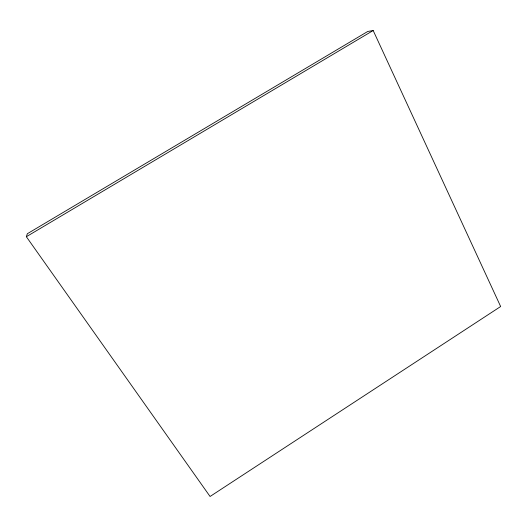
<?xml version="1.0" encoding="UTF-8"?>
<svg xmlns="http://www.w3.org/2000/svg" width="527" height="527" viewBox="0 0 527 527"><rect width="100%" height="100%" fill="white"/><g stroke="black" fill="none" stroke-linecap="round" stroke-linejoin="round"><path stroke-width="0.79" d="M26.35 236.722L27.332 233.738L367.754 31.468L373.175 30.52L500.65 306.516L210.069 496.48L26.35 236.722L373.175 30.52"/></g></svg>
